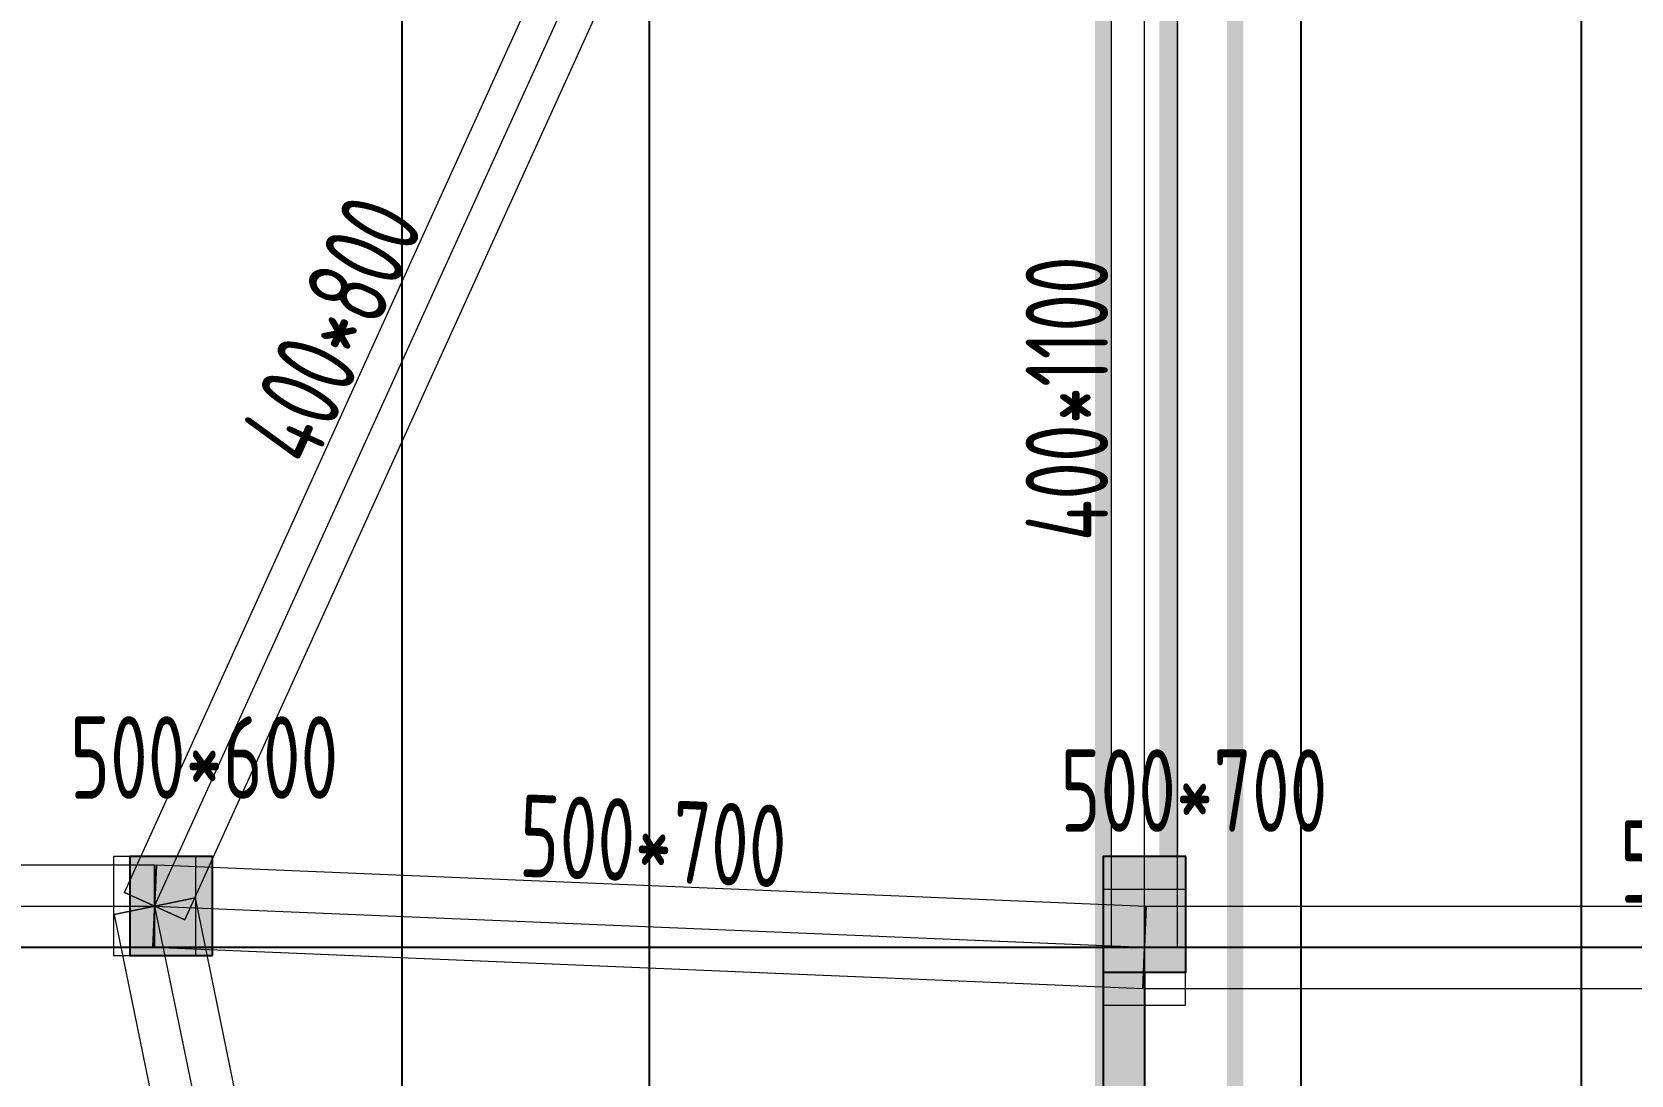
# Model space of a CAD drawing. Extents: x 369444 to 684549, y -549309 to 575337.
# Drawn here: x 411281 to 420974, y 410783 to 417104 of the extents above; entities that cross this region are included whole.
import ezdxf

# ---------------------------------------------------------------- set-up
doc = ezdxf.new("R2010")
doc.units = 0
doc.header["$LTSCALE"] = 1000
doc.header["$MEASUREMENT"] = 0
doc.linetypes.add('DASH', pattern=[0.35, 0.25, -0.1])
for name, color, linetype, lineweight, true_color in [('-1-0-1', 7, 'Continuous', 0, 0xc0c0c0), ('-1-1-2', 7, 'Continuous', 0, 0xc0c0c0), ('-2-0-1', 1, 'Continuous', 0, 0xff0000), ('-2-1-2', 9, 'Continuous', 0, 0x808080), ('1-6-1', 7, 'Continuous', 0, 0x55ff55), ('1-6-2', 7, 'Continuous', 0, 0x55ff55), ('11-6-1', 2, 'Continuous', 0, 0xffff00), ('11-6-2', 2, 'Continuous', 0, 0xffff00), ('11-6-5', 2, 'Continuous', 0, 0xffff00), ('12-6-1', 4, 'Continuous', 0, 0x00ffff), ('12-6-2', 4, 'Continuous', 0, 0x00ffff), ('12-6-5', 4, 'Continuous', 0, 0x00ffff)]:
    doc.layers.add(name, color=color, linetype=linetype, lineweight=lineweight, true_color=true_color)
for name, color, linetype in [('A-WALL-HATCH', 8, 'Continuous'), ('COLUMN', 9, 'Continuous'), ('DOTE', 1, 'Continuous'), ('PUB_HATCH', 8, 'Continuous'), ('WALL', 9, 'Continuous'), ('WINDOW', 4, 'Continuous'), ('防火分区线', 7, 'Continuous')]:
    doc.layers.add(name, color=color, linetype=linetype)
doc.styles.add('yjkcad', font='yjkeng.shx', dxfattribs={"width": 0.7, "height": 250, "bigfont": 'yjkchn.shx'})

# ---------------------------------------------------------------- blocks, each defined once
blk = doc.blocks.new('$DorLib2D$00000213')
at = {"color": 0, "linetype": 'DASH', "const_width": 0.02}
blk.add_lwpolyline([(0.5, 0), (-0.5, 0)], dxfattribs=at)
blk = doc.blocks.new('_FZH')
blk.add_lwpolyline([(-0.5, -0.5), (0.5, -0.5), (0.5, 0.5), (-0.5, 0.5)], close=True)
at = {"layer": 'PUB_HATCH'}
blk.add_solid([(-0.5, -0.5), (0.5, -0.5), (-0.5, 0.5), (0.5, 0.5)], dxfattribs=at)

msp = doc.modelspace()

# ---------------------------------------------------------------- hatches: boundary and pattern name
at = {"layer": 'A-WALL-HATCH'}
for points in [[(412374.5, 411506.6), (412374.5, 412106.6), (411874.5, 412106.6), (411874.5, 411506.6)], [(418274.8, 411406.5), (418274.8, 412106.5), (417774.8, 412106.5), (417774.8, 411406.5)]]:
    msp.add_hatch(color=256, dxfattribs=at).paths.add_polyline_path(points)
at = {"layer": 'PUB_HATCH'}
msp.add_hatch(color=256, dxfattribs=at).paths.add_polyline_path([(418024.6, 411407), (417774.6, 411407), (417774.6, 409457), (418024.6, 409457)])

# ---------------------------------------------------------------- linework, layer by layer
at = {"layer": '-1-0-1', "color": 0}
for p in [(412024.3, 411807.1, -3600), (418024.5, 411557, -3600)]:
    msp.add_point(p, dxfattribs=at)
at = {"layer": '-1-1-2', "color": 0}
for p, q in [((412024.3, 411807.1, -3600), (412024.3, 411807.1)), ((418024.5, 411557, -3600), (418024.5, 411557))]:
    msp.add_line(p, q, dxfattribs=at)
at = {"layer": '-2-0-1', "color": 0}
for p, q in [((412024.3, 411807.1, -3600), (415024.3, 418407.1, -3600)), ((418024.5, 411557, -3600), (418024.5, 418207.1, -3600)), ((406624.3, 411807.1, -3600), (412024.3, 411807.1, -3600)), ((412024.3, 411807.1, -3600), (418024.5, 411557, -3600)), ((412024.3, 411807.1, -3600), (412885.9, 407606.9, -3600)), ((418024.5, 411557, -3600), (425424.3, 411557.1, -3600)), ((418024.5, 409307.7, -3600), (418024.5, 411557, -3600))]:
    msp.add_line(p, q, dxfattribs=at)
at = {"layer": '-2-1-2', "color": 0}
for p, q in [((412024.3, 411807.1), (415024.3, 418407.1)), ((418024.5, 411557), (418024.5, 418207.1)), ((406624.3, 411807.1), (412024.3, 411807.1)), ((412024.3, 411807.1), (418024.5, 411557)), ((412024.3, 411807.1), (412885.9, 407606.9)), ((418024.5, 411557), (425424.3, 411557.1)), ((418024.5, 409307.7), (418024.5, 411557))]:
    msp.add_line(p, q, dxfattribs=at)
at = {"layer": '1-6-1', "color": 0}
for p, q in [((417774.5, 411557, -3600), (417774.5, 409457.3, -3600)), ((417774.5, 411557), (417774.5, 411557, -3600)), ((417774.5, 409457.3), (417774.5, 411557)), ((417774.5, 411557, -3600), (417774.5, 411557)), ((418024.5, 411557, -3600), (417774.5, 411557, -3600)), ((417774.5, 411557), (418024.5, 411557)), ((418024.5, 411557), (418024.5, 409457.7)), ((418024.5, 411557, -3600), (418024.5, 411557)), ((418024.5, 409457.7, -3600), (418024.5, 411557, -3600)), ((418024.5, 411557), (418024.5, 411557, -3600))]:
    msp.add_line(p, q, dxfattribs=at)
at = {"layer": '1-6-2', "color": 0}
for p, q in [((418024.5, 411557), (418024.5, 409307.7)), ((418024.5, 411557, -3600), (418024.5, 411557)), ((418024.5, 409307.7, -3600), (418024.5, 411557, -3600))]:
    msp.add_line(p, q, dxfattribs=at)
at = {"layer": '11-6-1', "color": 0}
for p, q in [((411774.3, 412107.1), (411774.3, 411507.1)), ((412274.3, 412107.1), (411774.3, 412107.1)), ((411774.3, 412107.1, -3600), (411774.3, 411507.1, -3600)), ((412274.3, 412107.1, -3600), (411774.3, 412107.1, -3600)), ((411774.3, 412107.1, -3600), (411774.3, 412107.1)), ((412274.3, 411507.1), (412274.3, 412107.1)), ((412274.3, 411507.1, -3600), (412274.3, 412107.1, -3600)), ((412274.3, 412107.1, -3600), (412274.3, 412107.1)), ((417774.5, 411907), (417774.5, 411207)), ((418274.5, 411907), (417774.5, 411907)), ((417774.5, 411907, -3600), (417774.5, 411207, -3600)), ((418274.5, 411907, -3600), (417774.5, 411907, -3600)), ((417774.5, 411907, -3600), (417774.5, 411907)), ((418274.5, 411207), (418274.5, 411907)), ((418274.5, 411207, -3600), (418274.5, 411907, -3600)), ((418274.5, 411907, -3600), (418274.5, 411907)), ((411774.3, 411507.1), (412274.3, 411507.1)), ((411774.3, 411507.1, -3600), (412274.3, 411507.1, -3600)), ((411774.3, 411507.1, -3600), (411774.3, 411507.1)), ((412274.3, 411507.1, -3600), (412274.3, 411507.1)), ((417774.5, 411207), (418274.5, 411207)), ((417774.5, 411207, -3600), (418274.5, 411207, -3600)), ((417774.5, 411207, -3600), (417774.5, 411207)), ((418274.5, 411207, -3600), (418274.5, 411207))]:
    msp.add_line(p, q, dxfattribs=at)
at = {"layer": '11-6-2', "color": 0}
for p, q in [((412024.3, 411807.1, -3600), (412024.3, 411807.1)), ((418024.5, 411557, -3600), (418024.5, 411557))]:
    msp.add_line(p, q, dxfattribs=at)
at = {"layer": '12-6-1', "color": 0}
for p, q in [((411842.2, 411889.8), (414842.2, 418489.8)), ((411842.2, 411889.8, -800), (414842.2, 418489.8, -800)), ((412206.4, 411724.3), (415206.4, 418324.3)), ((412206.4, 411724.3, -800), (415206.4, 418324.3, -800)), ((417824.5, 411557, -5100), (417824.5, 418207.1, -5100)), ((417824.5, 411557, -6200), (417824.5, 418207.1, -6200)), ((418224.5, 411557, -5100), (418224.5, 418207.1, -5100)), ((418224.5, 411557, -6200), (418224.5, 418207.1, -6200)), ((406624.3, 412057.1), (412024.3, 412057.1)), ((406624.3, 412057.1, -700), (412024.3, 412057.1, -700)), ((412034.7, 412056.8), (412013.9, 411557.3)), ((412013.9, 411557.3, -700), (412034.7, 412056.8, -700)), ((412024.3, 412057.1), (412024.3, 411557.1)), ((412024.3, 412057.1, -700), (412024.3, 412057.1)), ((412024.3, 411557.1, -700), (412024.3, 412057.1, -700)), ((412034.7, 412056.8, -700), (412034.7, 412056.8)), ((412034.7, 412056.8), (418034.9, 411806.8)), ((412034.7, 412056.8, -700), (418034.9, 411806.8, -700)), ((411842.2, 411889.8), (412206.4, 411724.3)), ((411842.2, 411889.8, -800), (411842.2, 411889.8)), ((412206.4, 411724.3, -800), (411842.2, 411889.8, -800)), ((412269.2, 411857.3), (411779.4, 411756.8)), ((411779.4, 411756.8, -800), (412269.2, 411857.3, -800)), ((412269.2, 411857.3, -800), (412269.2, 411857.3)), ((412269.2, 411857.3), (413130.8, 407657.2)), ((412269.2, 411857.3, -800), (413130.8, 407657.2, -800)), ((418034.9, 411806.8), (418014.1, 411307.2)), ((418014.1, 411307.2, -700), (418034.9, 411806.8, -700)), ((418024.5, 411807), (425424.3, 411807.1)), ((418024.5, 411807, -800), (425424.3, 411807.1, -800)), ((418024.5, 411807), (418024.5, 411307)), ((418024.5, 411807, -800), (418024.5, 411807)), ((418024.5, 411307, -800), (418024.5, 411807, -800)), ((418034.9, 411806.8, -700), (418034.9, 411806.8)), ((411779.4, 411756.8), (411779.4, 411756.8, -800)), ((411779.4, 411756.8), (412641, 407556.7)), ((411779.4, 411756.8, -800), (412641, 407556.7, -800)), ((412206.4, 411724.3), (412206.4, 411724.3, -800)), ((406624.3, 411557.1), (412024.3, 411557.1)), ((406624.3, 411557.1, -700), (412024.3, 411557.1, -700)), ((412013.9, 411557.3), (412013.9, 411557.3, -700)), ((412013.9, 411557.3), (418014.1, 411307.2)), ((412013.9, 411557.3, -700), (418014.1, 411307.2, -700)), ((412024.3, 411557.1), (412024.3, 411557.1, -700)), ((417824.5, 411557, -5100), (418224.5, 411557, -5100)), ((417824.5, 411557, -6200), (417824.5, 411557, -5100)), ((418224.5, 411557, -6200), (417824.5, 411557, -6200)), ((418224.5, 411557, -5100), (418224.5, 411557, -6200)), ((418014.1, 411307.2), (418014.1, 411307.2, -700)), ((418024.5, 411307), (425424.3, 411307.1)), ((418024.5, 411307, -800), (425424.3, 411307.1, -800)), ((418024.5, 411307), (418024.5, 411307, -800))]:
    msp.add_line(p, q, dxfattribs=at)
at = {"layer": '12-6-2', "color": 0}
for p, q in [((412024.3, 411807.1), (415024.3, 418407.1)), ((418024.5, 411557, -5100), (418024.5, 418207.1, -5100)), ((406624.3, 411807.1), (412024.3, 411807.1)), ((412024.3, 411807.1), (418024.5, 411557)), ((412024.3, 411807.1), (412885.9, 407606.9)), ((418024.5, 411557), (425424.3, 411557.1))]:
    msp.add_line(p, q, dxfattribs=at)
at = {"layer": 'COLUMN', "color": 8}
for p, q in [((412374.5, 412106.6), (411874.5, 412106.6)), ((411874.5, 412106.6), (411874.5, 411506.6)), ((412374.5, 411506.6), (412374.5, 412106.6)), ((418274.8, 412106.5), (417774.8, 412106.5)), ((417774.8, 412106.5), (417774.8, 411406.5)), ((418274.8, 411406.5), (418274.8, 412106.5)), ((411874.5, 411506.6), (412374.5, 411506.6)), ((417774.8, 411406.5), (418274.8, 411406.5))]:
    msp.add_line(p, q, dxfattribs=at)
at = {"layer": 'DOTE', "color": 8}
for p, q in [((413524.5, 59364.2), (413524.5, 476704.8)), ((415024.5, 261807), (415024.5, 476704.8)), ((418974.5, 261807), (418974.5, 476704.8)), ((420674.5, 59364.2), (420674.5, 476704.8))]:
    msp.add_line(p, q, dxfattribs=at)
at = {"layer": 'DOTE', "color": 8, "lineweight": -2}
msp.add_line((377844.4, 411557), (624570.9, 411557), dxfattribs=at)
at = {"layer": 'WALL', "linetype": 'ByBlock'}
for p, q in [((418274.5, 412106.8), (418074.5, 412106.8)), ((418074.5, 412106.8), (418074.5, 412106.5)), ((418274.5, 412106.5), (418274.5, 412106.8))]:
    msp.add_line(p, q, dxfattribs=at)
at = {"layer": 'WALL'}
for p, q in [((417774.6, 411407), (417774.6, 409457)), ((418024.6, 411407), (418024.6, 409457))]:
    msp.add_line(p, q, dxfattribs=at)
at = {"layer": '防火分区线', "color": 3, "linetype": 'DASH', "ltscale": 8, "const_width": 100}
for points in [[(418574.5, 423406.9), (418574.5, 409642.7), (418974.5, 409642.7), (418974.5, 405606.9), (415974.5, 405606.9), (415974.5, 404557.1), (412674.5, 404557.1), (412674.5, 406406.9), (411674.5, 406406.9), (411674.5, 402357.1), (408624.5, 402357.2), (408624.5, 406506.9), (406524.5, 406506.9), (406524.5, 409106.9), (400824.5, 409106.9), (400824.5, 400456.9), (395274.5, 400456.9), (395274.5, 397307), (391374.5, 397307), (391374.5, 400456.9), (379874.5, 400456.9), (379874.5, 449257)], [(417774.5, 422606.9), (417774.5, 408842.7), (418174.5, 408842.7), (418174.5, 406406.9), (415174.5, 406406.9), (415174.5, 405357.1), (413474.5, 405357.1), (413474.5, 407206.9), (410874.5, 407206.9), (410874.5, 403157.1), (409424.5, 403157.2), (409424.5, 407306.9), (407324.5, 407306.9), (407324.5, 409906.9), (400024.5, 409906.9), (400024.5, 401256.9), (394474.5, 401256.9), (394474.5, 398107), (392174.5, 398107), (392174.5, 401256.9), (380674.5, 401256.9), (380674.5, 448457)]]:
    msp.add_lwpolyline(points, dxfattribs=at)
at = {"layer": '防火分区线', "color": 130, "linetype": 'DASH', "ltscale": 8, "const_width": 100}
for points in [[(478324.6, 426257), (465574.6, 426257), (465574.6, 423442.4), (417774.5, 423406.6), (417774.5, 408842.7), (423274.5, 408842.8), (423274.5, 402407), (428674.5, 402407), (428674.5, 406442.7), (432374.5, 406442.7), (432374.5, 396756.9), (440624.5, 396756.9), (440624.5, 402156.9), (436024.6, 402156.9), (436024.6, 403807), (440674.5, 403807), (440674.5, 406106.9), (491024.6, 406106.9)], [(479124.6, 425457), (466374.6, 425457), (466374.6, 422643), (418574.5, 422607.2), (418574.5, 409642.7), (424074.5, 409642.8), (424074.5, 403207), (427874.5, 403207), (427874.5, 407242.7), (433174.5, 407242.7), (433174.5, 397556.9), (439824.5, 397556.9), (439824.5, 401356.9), (435224.6, 401356.9), (435224.6, 404607), (439874.5, 404607), (439874.5, 406906.9), (491824.6, 406906.9)]]:
    msp.add_lwpolyline(points, dxfattribs=at)

# ---------------------------------------------------------------- block references
at = {"layer": 'WALL', "xscale": 499.9998931884766, "yscale": 699.9963612556458, "zscale": 699.9963612556458, "rotation": 180}
msp.add_blockref('_FZH', (418024.6, 411757, -8100), dxfattribs=at)
at = {"layer": 'WINDOW', "linetype": 'ByBlock', "lineweight": -2, "xscale": -6000, "yscale": 6000, "zscale": -6000, "rotation": 270}
msp.add_blockref('$DorLib2D$00000213', (418174.5, 415106.8), dxfattribs=at)

# ---------------------------------------------------------------- texts
at = {"layer": '11-6-5', "color": 0, "char_height": 500, "attachment_point": 8, "style": 'yjkcad'}
for s, insert in [('500*600', (412324.3, 412457.1, -3600)), ('500*700', (418324.5, 412257, -3600))]:
    msp.add_mtext(s, dxfattribs=dict(at, insert=insert))
at = {"layer": '12-6-5', "color": 0, "char_height": 500, "attachment_point": 8, "style": 'yjkcad'}
for s, insert, rotation in [('400*800', (413324, 415198.1), 65.55604), ('400*1100', (417804.5, 414882), 90), ('500*700', (415035.6, 411951.8), 357.61375), ('500*800', (421724.4, 411827), 0.0003)]:
    msp.add_mtext(s, dxfattribs=dict(at, insert=insert, rotation=rotation))

doc.saveas('drawing.dxf')
